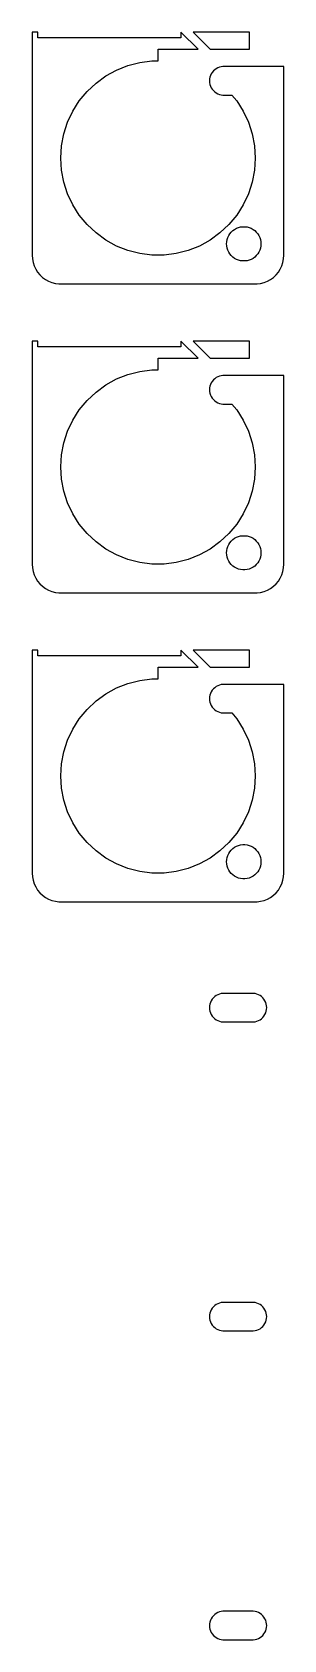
# Model space of a CAD drawing. Header units: metres. Extents: x -22 to 22, y 11 to 292.
import ezdxf

# ---------------------------------------------------------------- set-up
doc = ezdxf.new("R2010")
doc.units = ezdxf.units.M

msp = doc.modelspace()

# ---------------------------------------------------------------- linework, layer by layer
for p, q in [((-21, 292), (-22, 292)), ((-22, 292), (-22, 253)), ((-21, 291), (-21, 292)), ((4, 291), (-21, 291)), ((4.00986, 291.99), (4, 291.99)), ((4, 291.99), (4, 291)), ((6.99998, 289), (4.00986, 291.99)), ((16, 291.99), (6.13118, 291.99)), ((6.13118, 291.99), (9.12131, 289)), ((16, 289), (16, 291.99)), ((-5.25328, 286.168), (-3.18547, 286.699)), ((-3.18547, 286.699), (-1.06743, 286.966)), ((-1.06743, 286.966), (0, 286.966)), ((0, 286.966), (0, 289)), ((0, 289), (6.99998, 289)), ((9.12131, 289), (16, 289)), ((-10.8362, 283.099), (-9.10905, 284.354)), ((-9.10905, 284.354), (-7.23824, 285.382)), ((-7.23824, 285.382), (-5.25328, 286.168)), ((9.0197, 283.813), (9, 283.5)), ((9.07854, 284.122), (9.0197, 283.813)), ((9.17555, 284.42), (9.07854, 284.122)), ((9.30922, 284.704), (9.17555, 284.42)), ((9.47745, 284.969), (9.30922, 284.704)), ((9.67757, 285.211), (9.47745, 284.969)), ((9.90643, 285.426), (9.67757, 285.211)), ((10.1604, 285.611), (9.90643, 285.426)), ((10.4355, 285.762), (10.1604, 285.611)), ((10.7274, 285.878), (10.4355, 285.762)), ((11.0315, 285.956), (10.7274, 285.878)), ((11.343, 285.995), (11.0315, 285.956)), ((11.5, 285.995), (11.343, 285.995)), ((22, 286), (11.5, 286)), ((11.5, 286), (11.5, 285.995)), ((22, 253), (22, 286)), ((-13.7533, 279.992), (-12.3925, 281.637)), ((-12.3925, 281.637), (-10.8362, 283.099)), ((9, 283.5), (9.0197, 283.187)), ((9.0197, 283.187), (9.07854, 282.878)), ((9.07854, 282.878), (9.17555, 282.58)), ((9.17555, 282.58), (9.30922, 282.296)), ((9.30922, 282.296), (9.47745, 282.031)), ((9.47745, 282.031), (9.67757, 281.789)), ((9.67757, 281.789), (9.90643, 281.574)), ((9.90643, 281.574), (10.1604, 281.389)), ((10.1604, 281.389), (10.4355, 281.238)), ((10.4355, 281.238), (10.7274, 281.122)), ((10.7274, 281.122), (11.0315, 281.044)), ((11.0315, 281.044), (11.343, 281.005)), ((11.343, 281.005), (12.9156, 281.005)), ((12.9156, 281.005), (13.7533, 279.992)), ((-15.8062, 276.258), (-14.8972, 278.19)), ((-14.8972, 278.19), (-13.7533, 279.992)), ((13.7533, 279.992), (14.8972, 278.19)), ((14.8972, 278.19), (15.8062, 276.258)), ((-16.4659, 274.228), (-15.8062, 276.258)), ((15.8062, 276.258), (16.4659, 274.228)), ((-16.8659, 272.131), (-16.4659, 274.228)), ((16.4659, 274.228), (16.8659, 272.131)), ((-17, 270), (-16.8659, 272.131)), ((-16.8659, 267.869), (-17, 270)), ((16.8659, 272.131), (17, 270)), ((17, 270), (16.8659, 267.869)), ((-16.4659, 265.772), (-16.8659, 267.869)), ((16.8659, 267.869), (16.4659, 265.772)), ((-15.8062, 263.742), (-16.4659, 265.772)), ((16.4659, 265.772), (15.8062, 263.742)), ((-14.8972, 261.81), (-15.8062, 263.742)), ((-13.7533, 260.008), (-14.8972, 261.81)), ((14.8972, 261.81), (13.7533, 260.008)), ((15.8062, 263.742), (14.8972, 261.81)), ((-12.3925, 258.363), (-13.7533, 260.008)), ((13.7533, 260.008), (12.3925, 258.363)), ((-10.8362, 256.901), (-12.3925, 258.363)), ((-9.10905, 255.646), (-10.8362, 256.901)), ((10.8362, 256.901), (9.10905, 255.646)), ((12.3925, 258.363), (10.8362, 256.901)), ((12.0237, 255.376), (12.0942, 255.746)), ((12.0942, 255.746), (12.2107, 256.104)), ((12.2107, 256.104), (12.3711, 256.445)), ((12.3711, 256.445), (12.5729, 256.763)), ((12.5729, 256.763), (12.8131, 257.054)), ((12.8131, 257.054), (13.0877, 257.312)), ((13.0877, 257.312), (13.3925, 257.533)), ((13.3925, 257.533), (13.7227, 257.714)), ((13.7227, 257.714), (14.0729, 257.853)), ((14.0729, 257.853), (14.4379, 257.947)), ((14.4379, 257.947), (14.8116, 257.994)), ((14.8116, 257.994), (15.1884, 257.994)), ((15.1884, 257.994), (15.5621, 257.947)), ((15.5621, 257.947), (15.927, 257.853)), ((15.927, 257.853), (16.2773, 257.714)), ((16.2773, 257.714), (16.6075, 257.533)), ((16.6075, 257.533), (16.9123, 257.312)), ((16.9123, 257.312), (17.1869, 257.054)), ((17.1869, 257.054), (17.427, 256.763)), ((17.427, 256.763), (17.6289, 256.445)), ((17.6289, 256.445), (17.7893, 256.104)), ((17.7893, 256.104), (17.9057, 255.746)), ((17.9057, 255.746), (17.9763, 255.376)), ((-22, 253), (-21.9606, 252.373)), ((-7.23824, 254.618), (-9.10905, 255.646)), ((-5.25328, 253.832), (-7.23824, 254.618)), ((-3.18547, 253.301), (-5.25328, 253.832)), ((-1.06743, 253.034), (-3.18547, 253.301)), ((1.06743, 253.034), (-1.06743, 253.034)), ((3.18547, 253.301), (1.06743, 253.034)), ((5.25328, 253.832), (3.18547, 253.301)), ((7.23824, 254.618), (5.25328, 253.832)), ((9.10905, 255.646), (7.23824, 254.618)), ((12, 255), (12.0237, 255.376)), ((12.0237, 254.624), (12, 255)), ((12.0942, 254.254), (12.0237, 254.624)), ((12.2107, 253.896), (12.0942, 254.254)), ((12.3711, 253.555), (12.2107, 253.896)), ((12.5729, 253.237), (12.3711, 253.555)), ((12.8131, 252.946), (12.5729, 253.237)), ((13.0877, 252.688), (12.8131, 252.946)), ((17.1869, 252.946), (16.9123, 252.688)), ((17.427, 253.237), (17.1869, 252.946)), ((17.6289, 253.555), (17.427, 253.237)), ((17.7893, 253.896), (17.6289, 253.555)), ((17.9057, 254.254), (17.7893, 253.896)), ((17.9763, 254.624), (17.9057, 254.254)), ((17.9763, 255.376), (18, 255)), ((18, 255), (17.9763, 254.624)), ((21.9606, 252.373), (22, 253)), ((-21.9606, 252.373), (-21.8429, 251.757)), ((-21.8429, 251.757), (-21.6489, 251.159)), ((-21.6489, 251.159), (-21.3815, 250.591)), ((-21.3815, 250.591), (-21.0451, 250.061)), ((13.3925, 252.467), (13.0877, 252.688)), ((13.7227, 252.286), (13.3925, 252.467)), ((14.0729, 252.147), (13.7227, 252.286)), ((14.4379, 252.053), (14.0729, 252.147)), ((14.8116, 252.006), (14.4379, 252.053)), ((15.1884, 252.006), (14.8116, 252.006)), ((15.5621, 252.053), (15.1884, 252.006)), ((15.927, 252.147), (15.5621, 252.053)), ((16.2773, 252.286), (15.927, 252.147)), ((16.6075, 252.467), (16.2773, 252.286)), ((16.9123, 252.688), (16.6075, 252.467)), ((21.0451, 250.061), (21.3815, 250.591)), ((21.3815, 250.591), (21.6489, 251.159)), ((21.6489, 251.159), (21.8429, 251.757)), ((21.8429, 251.757), (21.9606, 252.373)), ((-21.0451, 250.061), (-20.6448, 249.577)), ((-20.6448, 249.577), (-20.1871, 249.147)), ((-20.1871, 249.147), (-19.6791, 248.778)), ((-19.6791, 248.778), (-19.1289, 248.476)), ((-19.1289, 248.476), (-18.5451, 248.245)), ((-18.5451, 248.245), (-17.9369, 248.089)), ((-17.9369, 248.089), (-17.3139, 248.01)), ((-17.3139, 248.01), (17.3139, 248.01)), ((17.3139, 248.01), (17.9369, 248.089)), ((17.9369, 248.089), (18.5451, 248.245)), ((18.5451, 248.245), (19.1289, 248.476)), ((19.1289, 248.476), (19.6791, 248.778)), ((19.6791, 248.778), (20.1871, 249.147)), ((20.1871, 249.147), (20.6448, 249.577)), ((20.6448, 249.577), (21.0451, 250.061)), ((-21, 238), (-22, 238)), ((-22, 238), (-22, 199)), ((-21, 237), (-21, 238)), ((4, 237), (-21, 237)), ((4.00986, 237.99), (4, 237.99)), ((4, 237.99), (4, 237)), ((6.99998, 235), (4.00986, 237.99)), ((16, 237.99), (6.13118, 237.99)), ((6.13118, 237.99), (9.12131, 235)), ((16, 235), (16, 237.99)), ((0, 232.966), (0, 235)), ((0, 235), (6.99998, 235)), ((9.12131, 235), (16, 235)), ((-9.10905, 230.354), (-7.23824, 231.382)), ((-7.23824, 231.382), (-5.25328, 232.168)), ((-5.25328, 232.168), (-3.18547, 232.699)), ((-3.18547, 232.699), (-1.06743, 232.966)), ((-1.06743, 232.966), (0, 232.966)), ((9.17555, 230.42), (9.07854, 230.122)), ((9.30922, 230.704), (9.17555, 230.42)), ((9.47745, 230.969), (9.30922, 230.704)), ((9.67757, 231.211), (9.47745, 230.969)), ((9.90643, 231.426), (9.67757, 231.211)), ((10.1604, 231.611), (9.90643, 231.426)), ((10.4355, 231.762), (10.1604, 231.611)), ((10.7274, 231.878), (10.4355, 231.762)), ((11.0315, 231.956), (10.7274, 231.878)), ((11.343, 231.995), (11.0315, 231.956)), ((11.5, 231.995), (11.343, 231.995)), ((22, 232), (11.5, 232)), ((11.5, 232), (11.5, 231.995)), ((22, 199), (22, 232)), ((-13.7533, 225.992), (-12.3925, 227.637)), ((-12.3925, 227.637), (-10.8362, 229.099)), ((-10.8362, 229.099), (-9.10905, 230.354)), ((9.0197, 229.813), (9, 229.5)), ((9, 229.5), (9.0197, 229.187)), ((9.07854, 230.122), (9.0197, 229.813)), ((9.0197, 229.187), (9.07854, 228.878)), ((9.07854, 228.878), (9.17555, 228.58)), ((9.17555, 228.58), (9.30922, 228.296)), ((9.30922, 228.296), (9.47745, 228.031)), ((9.47745, 228.031), (9.67757, 227.789)), ((9.67757, 227.789), (9.90643, 227.574)), ((-14.8972, 224.19), (-13.7533, 225.992)), ((9.90643, 227.574), (10.1604, 227.389)), ((10.1604, 227.389), (10.4355, 227.238)), ((10.4355, 227.238), (10.7274, 227.122)), ((10.7274, 227.122), (11.0315, 227.044)), ((11.0315, 227.044), (11.343, 227.005)), ((11.343, 227.005), (12.9156, 227.005)), ((12.9156, 227.005), (13.7533, 225.992)), ((13.7533, 225.992), (14.8972, 224.19)), ((-16.4659, 220.228), (-15.8062, 222.258)), ((-15.8062, 222.258), (-14.8972, 224.19)), ((14.8972, 224.19), (15.8062, 222.258)), ((15.8062, 222.258), (16.4659, 220.228)), ((-16.8659, 218.131), (-16.4659, 220.228)), ((16.4659, 220.228), (16.8659, 218.131)), ((-17, 216), (-16.8659, 218.131)), ((16.8659, 218.131), (17, 216)), ((-16.8659, 213.869), (-17, 216)), ((-16.4659, 211.772), (-16.8659, 213.869)), ((16.8659, 213.869), (16.4659, 211.772)), ((17, 216), (16.8659, 213.869)), ((-15.8062, 209.742), (-16.4659, 211.772)), ((16.4659, 211.772), (15.8062, 209.742)), ((-14.8972, 207.81), (-15.8062, 209.742)), ((15.8062, 209.742), (14.8972, 207.81)), ((-13.7533, 206.008), (-14.8972, 207.81)), ((-12.3925, 204.363), (-13.7533, 206.008)), ((13.7533, 206.008), (12.3925, 204.363)), ((14.8972, 207.81), (13.7533, 206.008)), ((-10.8362, 202.901), (-12.3925, 204.363)), ((-9.10905, 201.646), (-10.8362, 202.901)), ((10.8362, 202.901), (9.10905, 201.646)), ((12.3925, 204.363), (10.8362, 202.901)), ((12.2107, 202.104), (12.3711, 202.445)), ((12.3711, 202.445), (12.5729, 202.763)), ((12.5729, 202.763), (12.8131, 203.054)), ((12.8131, 203.054), (13.0877, 203.312)), ((13.0877, 203.312), (13.3925, 203.533)), ((13.3925, 203.533), (13.7227, 203.714)), ((13.7227, 203.714), (14.0729, 203.853)), ((14.0729, 203.853), (14.4379, 203.947)), ((14.4379, 203.947), (14.8116, 203.994)), ((14.8116, 203.994), (15.1884, 203.994)), ((15.1884, 203.994), (15.5621, 203.947)), ((15.5621, 203.947), (15.927, 203.853)), ((15.927, 203.853), (16.2773, 203.714)), ((16.2773, 203.714), (16.6075, 203.533)), ((16.6075, 203.533), (16.9123, 203.312)), ((16.9123, 203.312), (17.1869, 203.054)), ((17.1869, 203.054), (17.427, 202.763)), ((17.427, 202.763), (17.6289, 202.445)), ((17.6289, 202.445), (17.7893, 202.104)), ((-7.23824, 200.618), (-9.10905, 201.646)), ((-5.25328, 199.832), (-7.23824, 200.618)), ((-3.18547, 199.301), (-5.25328, 199.832)), ((5.25328, 199.832), (3.18547, 199.301)), ((7.23824, 200.618), (5.25328, 199.832)), ((9.10905, 201.646), (7.23824, 200.618)), ((12, 201), (12.0237, 201.376)), ((12.0237, 200.624), (12, 201)), ((12.0237, 201.376), (12.0942, 201.746)), ((12.0942, 200.254), (12.0237, 200.624)), ((12.0942, 201.746), (12.2107, 202.104)), ((12.2107, 199.896), (12.0942, 200.254)), ((12.3711, 199.555), (12.2107, 199.896)), ((12.5729, 199.237), (12.3711, 199.555)), ((17.6289, 199.555), (17.427, 199.237)), ((17.7893, 199.896), (17.6289, 199.555)), ((17.7893, 202.104), (17.9057, 201.746)), ((17.9057, 200.254), (17.7893, 199.896)), ((17.9057, 201.746), (17.9763, 201.376)), ((17.9763, 200.624), (17.9057, 200.254)), ((17.9763, 201.376), (18, 201)), ((18, 201), (17.9763, 200.624)), ((-22, 199), (-21.9606, 198.373)), ((-21.9606, 198.373), (-21.8429, 197.757)), ((-21.8429, 197.757), (-21.6489, 197.159)), ((-21.6489, 197.159), (-21.3815, 196.591)), ((-1.06743, 199.034), (-3.18547, 199.301)), ((1.06743, 199.034), (-1.06743, 199.034)), ((3.18547, 199.301), (1.06743, 199.034)), ((12.8131, 198.946), (12.5729, 199.237)), ((13.0877, 198.688), (12.8131, 198.946)), ((13.3925, 198.467), (13.0877, 198.688)), ((13.7227, 198.286), (13.3925, 198.467)), ((14.0729, 198.147), (13.7227, 198.286)), ((14.4379, 198.053), (14.0729, 198.147)), ((14.8116, 198.006), (14.4379, 198.053)), ((15.1884, 198.006), (14.8116, 198.006)), ((15.5621, 198.053), (15.1884, 198.006)), ((15.927, 198.147), (15.5621, 198.053)), ((16.2773, 198.286), (15.927, 198.147)), ((16.6075, 198.467), (16.2773, 198.286)), ((16.9123, 198.688), (16.6075, 198.467)), ((17.1869, 198.946), (16.9123, 198.688)), ((17.427, 199.237), (17.1869, 198.946)), ((21.3815, 196.591), (21.6489, 197.159)), ((21.6489, 197.159), (21.8429, 197.757)), ((21.8429, 197.757), (21.9606, 198.373)), ((21.9606, 198.373), (22, 199)), ((-21.3815, 196.591), (-21.0451, 196.061)), ((-21.0451, 196.061), (-20.6448, 195.577)), ((-20.6448, 195.577), (-20.1871, 195.147)), ((-20.1871, 195.147), (-19.6791, 194.778)), ((-19.6791, 194.778), (-19.1289, 194.476)), ((-19.1289, 194.476), (-18.5451, 194.245)), ((-18.5451, 194.245), (-17.9369, 194.089)), ((-17.9369, 194.089), (-17.3139, 194.01)), ((-17.3139, 194.01), (17.3139, 194.01)), ((17.3139, 194.01), (17.9369, 194.089)), ((17.9369, 194.089), (18.5451, 194.245)), ((18.5451, 194.245), (19.1289, 194.476)), ((19.1289, 194.476), (19.6791, 194.778)), ((19.6791, 194.778), (20.1871, 195.147)), ((20.1871, 195.147), (20.6448, 195.577)), ((20.6448, 195.577), (21.0451, 196.061)), ((21.0451, 196.061), (21.3815, 196.591)), ((-21, 184), (-22, 184)), ((-22, 184), (-22, 145)), ((-21, 183), (-21, 184)), ((4, 183), (-21, 183)), ((4.00986, 183.99), (4, 183.99)), ((4, 183.99), (4, 183)), ((6.99998, 181), (4.00986, 183.99)), ((16, 183.99), (6.13118, 183.99)), ((6.13118, 183.99), (9.12131, 181)), ((16, 181), (16, 183.99)), ((0, 178.966), (0, 181)), ((0, 181), (6.99998, 181)), ((9.12131, 181), (16, 181)), ((-9.10905, 176.354), (-7.23824, 177.382)), ((-7.23824, 177.382), (-5.25328, 178.168)), ((-5.25328, 178.168), (-3.18547, 178.699)), ((-3.18547, 178.699), (-1.06743, 178.966)), ((-1.06743, 178.966), (0, 178.966)), ((9.67757, 177.211), (9.47745, 176.969)), ((9.90643, 177.426), (9.67757, 177.211)), ((10.1604, 177.611), (9.90643, 177.426)), ((10.4355, 177.762), (10.1604, 177.611)), ((10.7274, 177.878), (10.4355, 177.762)), ((11.0315, 177.956), (10.7274, 177.878)), ((11.343, 177.995), (11.0315, 177.956)), ((11.5, 177.995), (11.343, 177.995)), ((22, 178), (11.5, 178)), ((11.5, 178), (11.5, 177.995)), ((22, 145), (22, 178)), ((-12.3925, 173.637), (-10.8362, 175.099)), ((-10.8362, 175.099), (-9.10905, 176.354)), ((9.0197, 175.813), (9, 175.5)), ((9, 175.5), (9.0197, 175.187)), ((9.07854, 176.122), (9.0197, 175.813)), ((9.0197, 175.187), (9.07854, 174.878)), ((9.17555, 176.42), (9.07854, 176.122)), ((9.07854, 174.878), (9.17555, 174.58)), ((9.30922, 176.704), (9.17555, 176.42)), ((9.17555, 174.58), (9.30922, 174.296)), ((9.47745, 176.969), (9.30922, 176.704)), ((9.30922, 174.296), (9.47745, 174.031)), ((-14.8972, 170.19), (-13.7533, 171.992)), ((-13.7533, 171.992), (-12.3925, 173.637)), ((9.47745, 174.031), (9.67757, 173.789)), ((9.67757, 173.789), (9.90643, 173.574)), ((9.90643, 173.574), (10.1604, 173.389)), ((10.1604, 173.389), (10.4355, 173.238)), ((10.4355, 173.238), (10.7274, 173.122)), ((10.7274, 173.122), (11.0315, 173.044)), ((11.0315, 173.044), (11.343, 173.005)), ((11.343, 173.005), (12.9156, 173.005)), ((12.9156, 173.005), (13.7533, 171.992)), ((13.7533, 171.992), (14.8972, 170.19)), ((-15.8062, 168.258), (-14.8972, 170.19)), ((14.8972, 170.19), (15.8062, 168.258)), ((-16.8659, 164.131), (-16.4659, 166.228)), ((-16.4659, 166.228), (-15.8062, 168.258)), ((15.8062, 168.258), (16.4659, 166.228)), ((16.4659, 166.228), (16.8659, 164.131)), ((-17, 162), (-16.8659, 164.131)), ((16.8659, 164.131), (17, 162)), ((-16.8659, 159.869), (-17, 162)), ((17, 162), (16.8659, 159.869)), ((-16.4659, 157.772), (-16.8659, 159.869)), ((-15.8062, 155.742), (-16.4659, 157.772)), ((16.4659, 157.772), (15.8062, 155.742)), ((16.8659, 159.869), (16.4659, 157.772)), ((-14.8972, 153.81), (-15.8062, 155.742)), ((15.8062, 155.742), (14.8972, 153.81)), ((-13.7533, 152.008), (-14.8972, 153.81)), ((-12.3925, 150.363), (-13.7533, 152.008)), ((13.7533, 152.008), (12.3925, 150.363)), ((14.8972, 153.81), (13.7533, 152.008)), ((-10.8362, 148.901), (-12.3925, 150.363)), ((12.3925, 150.363), (10.8362, 148.901)), ((12.5729, 148.763), (12.8131, 149.054)), ((12.8131, 149.054), (13.0877, 149.312)), ((13.0877, 149.312), (13.3925, 149.533)), ((13.3925, 149.533), (13.7227, 149.714)), ((13.7227, 149.714), (14.0729, 149.853)), ((14.0729, 149.853), (14.4379, 149.947)), ((14.4379, 149.947), (14.8116, 149.994)), ((14.8116, 149.994), (15.1884, 149.994)), ((15.1884, 149.994), (15.5621, 149.947)), ((15.5621, 149.947), (15.927, 149.853)), ((15.927, 149.853), (16.2773, 149.714)), ((16.2773, 149.714), (16.6075, 149.533)), ((16.6075, 149.533), (16.9123, 149.312)), ((16.9123, 149.312), (17.1869, 149.054)), ((17.1869, 149.054), (17.427, 148.763)), ((-9.10905, 147.646), (-10.8362, 148.901)), ((-7.23824, 146.618), (-9.10905, 147.646)), ((-5.25328, 145.832), (-7.23824, 146.618)), ((7.23824, 146.618), (5.25328, 145.832)), ((9.10905, 147.646), (7.23824, 146.618)), ((10.8362, 148.901), (9.10905, 147.646)), ((12, 147), (12.0237, 147.376)), ((12.0237, 146.624), (12, 147)), ((12.0237, 147.376), (12.0942, 147.746)), ((12.0942, 146.254), (12.0237, 146.624)), ((12.0942, 147.746), (12.2107, 148.104)), ((12.2107, 145.896), (12.0942, 146.254)), ((12.2107, 148.104), (12.3711, 148.445)), ((12.3711, 148.445), (12.5729, 148.763)), ((17.427, 148.763), (17.6289, 148.445)), ((17.6289, 148.445), (17.7893, 148.104)), ((17.7893, 148.104), (17.9057, 147.746)), ((17.9057, 146.254), (17.7893, 145.896)), ((17.9057, 147.746), (17.9763, 147.376)), ((17.9763, 146.624), (17.9057, 146.254)), ((17.9763, 147.376), (18, 147)), ((18, 147), (17.9763, 146.624)), ((-22, 145), (-21.9606, 144.373)), ((-21.9606, 144.373), (-21.8429, 143.757)), ((-21.8429, 143.757), (-21.6489, 143.159)), ((-3.18547, 145.301), (-5.25328, 145.832)), ((-1.06743, 145.034), (-3.18547, 145.301)), ((1.06743, 145.034), (-1.06743, 145.034)), ((3.18547, 145.301), (1.06743, 145.034)), ((5.25328, 145.832), (3.18547, 145.301)), ((12.3711, 145.555), (12.2107, 145.896)), ((12.5729, 145.237), (12.3711, 145.555)), ((12.8131, 144.946), (12.5729, 145.237)), ((13.0877, 144.688), (12.8131, 144.946)), ((13.3925, 144.467), (13.0877, 144.688)), ((13.7227, 144.286), (13.3925, 144.467)), ((14.0729, 144.147), (13.7227, 144.286)), ((14.4379, 144.053), (14.0729, 144.147)), ((14.8116, 144.006), (14.4379, 144.053)), ((15.1884, 144.006), (14.8116, 144.006)), ((15.5621, 144.053), (15.1884, 144.006)), ((15.927, 144.147), (15.5621, 144.053)), ((16.2773, 144.286), (15.927, 144.147)), ((16.6075, 144.467), (16.2773, 144.286)), ((16.9123, 144.688), (16.6075, 144.467)), ((17.1869, 144.946), (16.9123, 144.688)), ((17.427, 145.237), (17.1869, 144.946)), ((17.6289, 145.555), (17.427, 145.237)), ((17.7893, 145.896), (17.6289, 145.555)), ((21.6489, 143.159), (21.8429, 143.757)), ((21.8429, 143.757), (21.9606, 144.373)), ((21.9606, 144.373), (22, 145)), ((-21.6489, 143.159), (-21.3815, 142.591)), ((-21.3815, 142.591), (-21.0451, 142.061)), ((-21.0451, 142.061), (-20.6448, 141.577)), ((-20.6448, 141.577), (-20.1871, 141.147)), ((-20.1871, 141.147), (-19.6791, 140.778)), ((-19.6791, 140.778), (-19.1289, 140.476)), ((19.1289, 140.476), (19.6791, 140.778)), ((19.6791, 140.778), (20.1871, 141.147)), ((20.1871, 141.147), (20.6448, 141.577)), ((20.6448, 141.577), (21.0451, 142.061)), ((21.0451, 142.061), (21.3815, 142.591)), ((21.3815, 142.591), (21.6489, 143.159)), ((-19.1289, 140.476), (-18.5451, 140.245)), ((-18.5451, 140.245), (-17.9369, 140.089)), ((-17.9369, 140.089), (-17.3139, 140.01)), ((-17.3139, 140.01), (17.3139, 140.01)), ((17.3139, 140.01), (17.9369, 140.089)), ((17.9369, 140.089), (18.5451, 140.245)), ((18.5451, 140.245), (19.1289, 140.476)), ((10.4355, 123.762), (10.1604, 123.611)), ((10.7274, 123.878), (10.4355, 123.762)), ((11.0315, 123.956), (10.7274, 123.878)), ((11.343, 123.995), (11.0315, 123.956)), ((16.657, 123.995), (11.343, 123.995)), ((16.9684, 123.956), (16.657, 123.995)), ((17.2725, 123.878), (16.9684, 123.956)), ((17.5644, 123.762), (17.2725, 123.878)), ((17.8396, 123.611), (17.5644, 123.762)), ((9.0197, 121.813), (9, 121.5)), ((9, 121.5), (9.0197, 121.187)), ((9.07854, 122.122), (9.0197, 121.813)), ((9.0197, 121.187), (9.07854, 120.878)), ((9.17555, 122.42), (9.07854, 122.122)), ((9.07854, 120.878), (9.17555, 120.58)), ((9.30922, 122.704), (9.17555, 122.42)), ((9.47745, 122.969), (9.30922, 122.704)), ((9.67757, 123.211), (9.47745, 122.969)), ((9.90643, 123.426), (9.67757, 123.211)), ((10.1604, 123.611), (9.90643, 123.426)), ((18.0936, 123.426), (17.8396, 123.611)), ((18.3224, 123.211), (18.0936, 123.426)), ((18.5225, 122.969), (18.3224, 123.211)), ((18.6908, 122.704), (18.5225, 122.969)), ((18.8244, 122.42), (18.6908, 122.704)), ((18.9214, 122.122), (18.8244, 122.42)), ((18.8244, 120.58), (18.9214, 120.878)), ((18.9803, 121.813), (18.9214, 122.122)), ((18.9214, 120.878), (18.9803, 121.187)), ((19, 121.5), (18.9803, 121.813)), ((18.9803, 121.187), (19, 121.5)), ((9.17555, 120.58), (9.30922, 120.296)), ((9.30922, 120.296), (9.47745, 120.031)), ((9.47745, 120.031), (9.67757, 119.789)), ((9.67757, 119.789), (9.90643, 119.574)), ((9.90643, 119.574), (10.1604, 119.389)), ((10.1604, 119.389), (10.4355, 119.238)), ((10.4355, 119.238), (10.7274, 119.122)), ((10.7274, 119.122), (11.0315, 119.044)), ((11.0315, 119.044), (11.343, 119.005)), ((11.343, 119.005), (16.657, 119.005)), ((16.657, 119.005), (16.9684, 119.044)), ((16.9684, 119.044), (17.2725, 119.122)), ((17.2725, 119.122), (17.5644, 119.238)), ((17.5644, 119.238), (17.8396, 119.389)), ((17.8396, 119.389), (18.0936, 119.574)), ((18.0936, 119.574), (18.3224, 119.789)), ((18.3224, 119.789), (18.5225, 120.031)), ((18.5225, 120.031), (18.6908, 120.296)), ((18.6908, 120.296), (18.8244, 120.58)), ((9.0197, 67.8133), (9, 67.5)), ((9, 67.5), (9.0197, 67.1867)), ((9.07854, 68.1217), (9.0197, 67.8133)), ((9.17555, 68.4203), (9.07854, 68.1217)), ((9.30922, 68.7044), (9.17555, 68.4203)), ((9.47745, 68.9695), (9.30922, 68.7044)), ((9.67757, 69.2114), (9.47745, 68.9695)), ((9.90643, 69.4263), (9.67757, 69.2114)), ((10.1604, 69.6108), (9.90643, 69.4263)), ((10.4355, 69.7621), (10.1604, 69.6108)), ((10.7274, 69.8776), (10.4355, 69.7621)), ((11.0315, 69.9557), (10.7274, 69.8776)), ((11.343, 69.9951), (11.0315, 69.9557)), ((16.657, 69.9951), (11.343, 69.9951)), ((16.9684, 69.9557), (16.657, 69.9951)), ((17.2725, 69.8776), (16.9684, 69.9557)), ((17.5644, 69.7621), (17.2725, 69.8776)), ((17.8396, 69.6108), (17.5644, 69.7621)), ((18.0936, 69.4263), (17.8396, 69.6108)), ((18.3224, 69.2114), (18.0936, 69.4263)), ((18.5225, 68.9695), (18.3224, 69.2114)), ((18.6908, 68.7044), (18.5225, 68.9695)), ((18.8244, 68.4203), (18.6908, 68.7044)), ((18.9214, 68.1217), (18.8244, 68.4203)), ((18.9803, 67.8133), (18.9214, 68.1217)), ((19, 67.5), (18.9803, 67.8133)), ((18.9803, 67.1867), (19, 67.5)), ((9.0197, 67.1867), (9.07854, 66.8783)), ((9.07854, 66.8783), (9.17555, 66.5797)), ((9.17555, 66.5797), (9.30922, 66.2956)), ((9.30922, 66.2956), (9.47745, 66.0305)), ((9.47745, 66.0305), (9.67757, 65.7886)), ((9.67757, 65.7886), (9.90643, 65.5737)), ((9.90643, 65.5737), (10.1604, 65.3892)), ((10.1604, 65.3892), (10.4355, 65.2379)), ((10.4355, 65.2379), (10.7274, 65.1223)), ((10.7274, 65.1223), (11.0315, 65.0443)), ((11.0315, 65.0443), (11.343, 65.0049)), ((11.343, 65.0049), (16.657, 65.0049)), ((16.657, 65.0049), (16.9684, 65.0443)), ((16.9684, 65.0443), (17.2725, 65.1223)), ((17.2725, 65.1223), (17.5644, 65.2379)), ((17.5644, 65.2379), (17.8396, 65.3892)), ((17.8396, 65.3892), (18.0936, 65.5737)), ((18.0936, 65.5737), (18.3224, 65.7886)), ((18.3224, 65.7886), (18.5225, 66.0305)), ((18.5225, 66.0305), (18.6908, 66.2956)), ((18.6908, 66.2956), (18.8244, 66.5797)), ((18.8244, 66.5797), (18.9214, 66.8783)), ((18.9214, 66.8783), (18.9803, 67.1867)), ((9.07854, 14.1217), (9.0197, 13.8133)), ((9.17555, 14.4203), (9.07854, 14.1217)), ((9.30922, 14.7044), (9.17555, 14.4203)), ((9.47745, 14.9695), (9.30922, 14.7044)), ((9.67757, 15.2114), (9.47745, 14.9695)), ((9.90643, 15.4263), (9.67757, 15.2114)), ((10.1604, 15.6108), (9.90643, 15.4263)), ((10.4355, 15.7621), (10.1604, 15.6108)), ((10.7274, 15.8776), (10.4355, 15.7621)), ((11.0315, 15.9557), (10.7274, 15.8776)), ((11.343, 15.9951), (11.0315, 15.9557)), ((16.657, 15.9951), (11.343, 15.9951)), ((16.9684, 15.9557), (16.657, 15.9951)), ((17.2725, 15.8776), (16.9684, 15.9557)), ((17.5644, 15.7621), (17.2725, 15.8776)), ((17.8396, 15.6108), (17.5644, 15.7621)), ((18.0936, 15.4263), (17.8396, 15.6108)), ((18.3224, 15.2114), (18.0936, 15.4263)), ((18.5225, 14.9695), (18.3224, 15.2114)), ((18.6908, 14.7044), (18.5225, 14.9695)), ((18.8244, 14.4203), (18.6908, 14.7044)), ((18.9214, 14.1217), (18.8244, 14.4203)), ((18.9803, 13.8133), (18.9214, 14.1217)), ((9.0197, 13.8133), (9, 13.5)), ((9, 13.5), (9.0197, 13.1867)), ((9.0197, 13.1867), (9.07854, 12.8783)), ((9.07854, 12.8783), (9.17555, 12.5797)), ((9.17555, 12.5797), (9.30922, 12.2956)), ((9.30922, 12.2956), (9.47745, 12.0305)), ((9.47745, 12.0305), (9.67757, 11.7886)), ((9.67757, 11.7886), (9.90643, 11.5737)), ((9.90643, 11.5737), (10.1604, 11.3892)), ((10.1604, 11.3892), (10.4355, 11.2379)), ((17.5644, 11.2379), (17.8396, 11.3892)), ((17.8396, 11.3892), (18.0936, 11.5737)), ((18.0936, 11.5737), (18.3224, 11.7886)), ((18.3224, 11.7886), (18.5225, 12.0305)), ((18.5225, 12.0305), (18.6908, 12.2956)), ((18.6908, 12.2956), (18.8244, 12.5797)), ((18.8244, 12.5797), (18.9214, 12.8783)), ((18.9214, 12.8783), (18.9803, 13.1867)), ((19, 13.5), (18.9803, 13.8133)), ((18.9803, 13.1867), (19, 13.5)), ((10.4355, 11.2379), (10.7274, 11.1223)), ((10.7274, 11.1223), (11.0315, 11.0443)), ((11.0315, 11.0443), (11.343, 11.0049)), ((11.343, 11.0049), (16.657, 11.0049)), ((16.657, 11.0049), (16.9684, 11.0443)), ((16.9684, 11.0443), (17.2725, 11.1223)), ((17.2725, 11.1223), (17.5644, 11.2379))]:
    msp.add_line(p, q)

doc.saveas('drawing.dxf')
